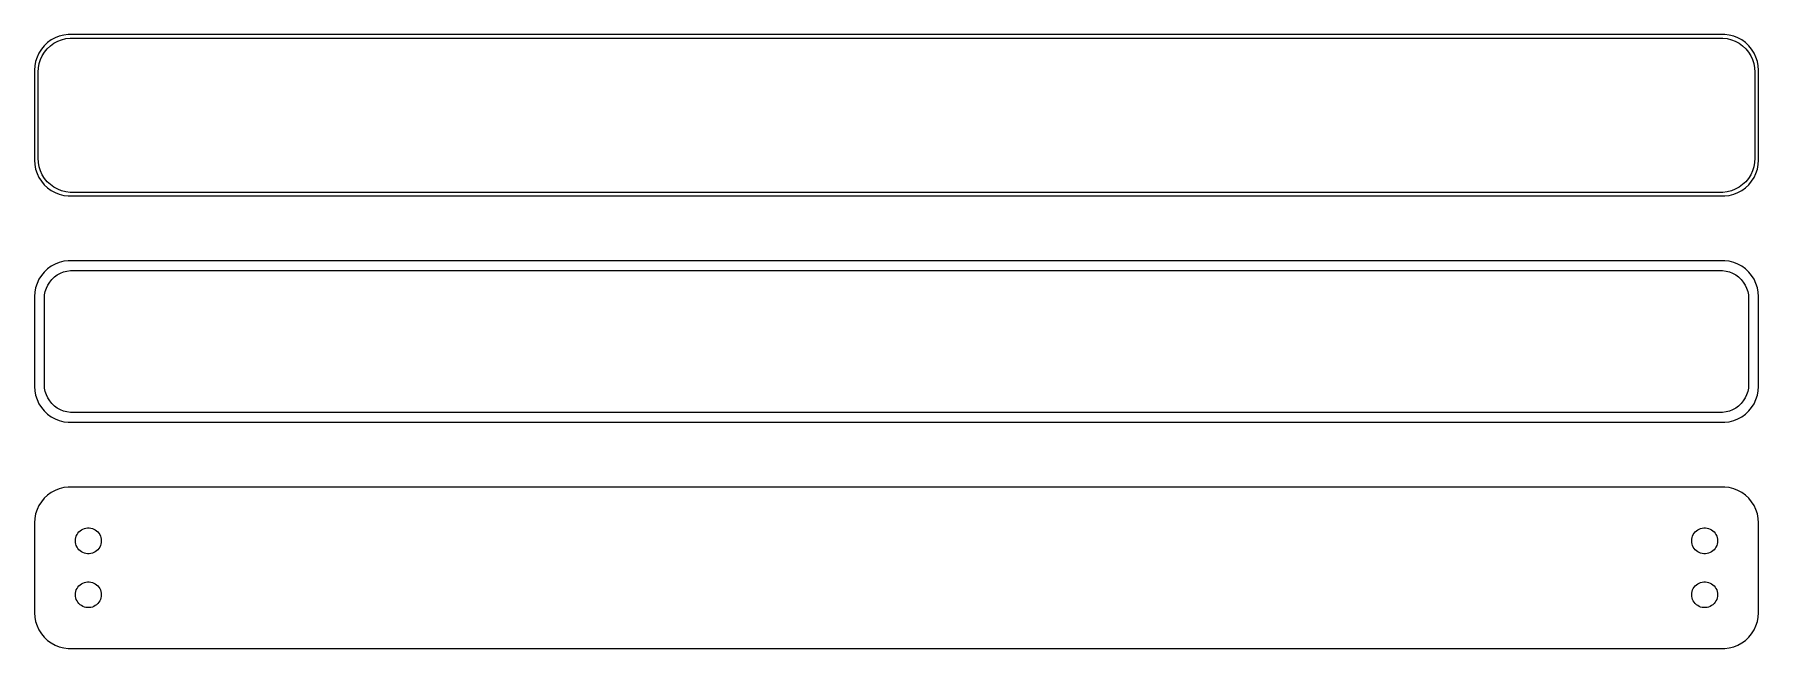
# Model space of a CAD drawing. Header units: metres. Extents: x -120 to 120, y 52 to 137.
import ezdxf

# ---------------------------------------------------------------- set-up
doc = ezdxf.new("R2010")
doc.units = ezdxf.units.M

msp = doc.modelspace()

# ---------------------------------------------------------------- linework, layer by layer
for p, q in [((-116.545, 137.005), (-117.129, 136.774)), ((-115.937, 137.161), (-116.545, 137.005)), ((-115.314, 137.24), (-115.937, 137.161)), ((115.314, 137.24), (-115.314, 137.24)), ((115.937, 137.161), (115.314, 137.24)), ((116.545, 137.005), (115.937, 137.161)), ((117.129, 136.774), (116.545, 137.005)), ((-119.382, 134.659), (-119.649, 134.091)), ((-119.045, 135.189), (-119.382, 134.659)), ((-118.645, 135.673), (-119.045, 135.189)), ((-118.912, 134.288), (-118.593, 134.792)), ((-118.187, 136.103), (-118.645, 135.673)), ((-118.593, 134.792), (-118.213, 135.252)), ((-118.213, 135.252), (-117.778, 135.66)), ((-117.679, 136.472), (-118.187, 136.103)), ((-117.778, 135.66), (-117.295, 136.011)), ((-117.129, 136.774), (-117.679, 136.472)), ((-117.295, 136.011), (-116.772, 136.298)), ((-116.772, 136.298), (-116.218, 136.518)), ((-116.218, 136.518), (-115.64, 136.666)), ((-115.64, 136.666), (-115.048, 136.741)), ((-115.048, 136.741), (115.048, 136.741)), ((115.048, 136.741), (115.64, 136.666)), ((115.64, 136.666), (116.218, 136.518)), ((116.218, 136.518), (116.772, 136.298)), ((116.772, 136.298), (117.295, 136.011)), ((117.679, 136.472), (117.129, 136.774)), ((117.295, 136.011), (117.778, 135.66)), ((118.187, 136.103), (117.679, 136.472)), ((117.778, 135.66), (118.213, 135.252)), ((118.645, 135.673), (118.187, 136.103)), ((118.213, 135.252), (118.593, 134.792)), ((118.593, 134.792), (118.912, 134.288)), ((119.045, 135.189), (118.645, 135.673)), ((119.382, 134.659), (119.045, 135.189)), ((119.649, 134.091), (119.382, 134.659)), ((-119.961, 132.877), (-120, 132.25)), ((-120, 132.25), (-120, 119.75)), ((-119.843, 133.493), (-119.961, 132.877)), ((-119.649, 134.091), (-119.843, 133.493)), ((-119.5, 132), (-119.463, 132.595)), ((-119.5, 120), (-119.5, 132)), ((-119.463, 132.595), (-119.351, 133.181)), ((-119.351, 133.181), (-119.166, 133.749)), ((-119.166, 133.749), (-118.912, 134.288)), ((118.912, 134.288), (119.166, 133.749)), ((119.166, 133.749), (119.351, 133.181)), ((119.351, 133.181), (119.463, 132.595)), ((119.463, 132.595), (119.5, 132)), ((119.5, 132), (119.5, 120)), ((119.843, 133.493), (119.649, 134.091)), ((119.961, 132.877), (119.843, 133.493)), ((120, 132.25), (119.961, 132.877)), ((120, 119.75), (120, 132.25)), ((-119.463, 119.405), (-119.5, 120)), ((119.5, 120), (119.463, 119.405)), ((-120, 119.75), (-119.961, 119.123)), ((-119.961, 119.123), (-119.843, 118.507)), ((-119.843, 118.507), (-119.649, 117.909)), ((-119.649, 117.909), (-119.382, 117.341)), ((-119.351, 118.819), (-119.463, 119.405)), ((-119.166, 118.251), (-119.351, 118.819)), ((-118.912, 117.712), (-119.166, 118.251)), ((-118.593, 117.208), (-118.912, 117.712)), ((118.912, 117.712), (118.593, 117.208)), ((119.166, 118.251), (118.912, 117.712)), ((119.351, 118.819), (119.166, 118.251)), ((119.463, 119.405), (119.351, 118.819)), ((119.382, 117.341), (119.649, 117.909)), ((119.649, 117.909), (119.843, 118.507)), ((119.843, 118.507), (119.961, 119.123)), ((119.961, 119.123), (120, 119.75)), ((-119.382, 117.341), (-119.045, 116.811)), ((-119.045, 116.811), (-118.645, 116.327)), ((-118.645, 116.327), (-118.187, 115.897)), ((-118.213, 116.748), (-118.593, 117.208)), ((-117.778, 116.34), (-118.213, 116.748)), ((-118.187, 115.897), (-117.679, 115.528)), ((-117.295, 115.989), (-117.778, 116.34)), ((-117.679, 115.528), (-117.129, 115.226)), ((-116.772, 115.702), (-117.295, 115.989)), ((-117.129, 115.226), (-116.545, 114.995)), ((-116.218, 115.482), (-116.772, 115.702)), ((-115.64, 115.334), (-116.218, 115.482)), ((-115.048, 115.259), (-115.64, 115.334)), ((115.048, 115.259), (-115.048, 115.259)), ((115.64, 115.334), (115.048, 115.259)), ((116.218, 115.482), (115.64, 115.334)), ((116.772, 115.702), (116.218, 115.482)), ((116.545, 114.995), (117.129, 115.226)), ((117.295, 115.989), (116.772, 115.702)), ((117.129, 115.226), (117.679, 115.528)), ((117.778, 116.34), (117.295, 115.989)), ((117.679, 115.528), (118.187, 115.897)), ((118.213, 116.748), (117.778, 116.34)), ((118.187, 115.897), (118.645, 116.327)), ((118.593, 117.208), (118.213, 116.748)), ((118.645, 116.327), (119.045, 116.811)), ((119.045, 116.811), (119.382, 117.341)), ((-116.545, 114.995), (-115.937, 114.839)), ((-115.937, 114.839), (-115.314, 114.76)), ((-115.314, 114.76), (115.314, 114.76)), ((115.314, 114.76), (115.937, 114.839)), ((115.937, 114.839), (116.545, 114.995)), ((-115.937, 105.661), (-116.545, 105.505)), ((-115.314, 105.74), (-115.937, 105.661)), ((115.314, 105.74), (-115.314, 105.74)), ((115.937, 105.661), (115.314, 105.74)), ((116.545, 105.505), (115.937, 105.661)), ((-119.045, 103.689), (-119.382, 103.159)), ((-118.645, 104.173), (-119.045, 103.689)), ((-118.187, 104.603), (-118.645, 104.173)), ((-117.679, 104.972), (-118.187, 104.603)), ((-117.129, 105.274), (-117.679, 104.972)), ((-117.571, 103.149), (-117.216, 103.481)), ((-117.216, 103.481), (-116.823, 103.767)), ((-116.545, 105.505), (-117.129, 105.274)), ((-116.823, 103.767), (-116.398, 104.001)), ((-116.398, 104.001), (-115.946, 104.18)), ((-115.946, 104.18), (-115.475, 104.301)), ((-115.475, 104.301), (-114.993, 104.362)), ((-114.993, 104.362), (114.993, 104.362)), ((114.993, 104.362), (115.475, 104.301)), ((115.475, 104.301), (115.946, 104.18)), ((115.946, 104.18), (116.398, 104.001)), ((116.398, 104.001), (116.823, 103.767)), ((117.129, 105.274), (116.545, 105.505)), ((116.823, 103.767), (117.216, 103.481)), ((117.679, 104.972), (117.129, 105.274)), ((117.216, 103.481), (117.571, 103.149)), ((118.187, 104.603), (117.679, 104.972)), ((118.645, 104.173), (118.187, 104.603)), ((119.045, 103.689), (118.645, 104.173)), ((119.382, 103.159), (119.045, 103.689)), ((-119.961, 101.377), (-120, 100.75)), ((-119.843, 101.993), (-119.961, 101.377)), ((-119.649, 102.591), (-119.843, 101.993)), ((-119.382, 103.159), (-119.649, 102.591)), ((-118.619, 100.5), (-118.589, 100.985)), ((-118.589, 100.985), (-118.498, 101.462)), ((-118.498, 101.462), (-118.348, 101.924)), ((-118.348, 101.924), (-118.141, 102.364)), ((-118.141, 102.364), (-117.88, 102.774)), ((-117.88, 102.774), (-117.571, 103.149)), ((117.571, 103.149), (117.88, 102.774)), ((117.88, 102.774), (118.141, 102.364)), ((118.141, 102.364), (118.348, 101.924)), ((118.348, 101.924), (118.498, 101.462)), ((118.498, 101.462), (118.589, 100.985)), ((118.589, 100.985), (118.619, 100.5)), ((119.649, 102.591), (119.382, 103.159)), ((119.843, 101.993), (119.649, 102.591)), ((119.961, 101.377), (119.843, 101.993)), ((120, 100.75), (119.961, 101.377)), ((-120, 100.75), (-120, 88.25)), ((-118.619, 88.5), (-118.619, 100.5)), ((118.619, 100.5), (118.619, 88.5)), ((120, 88.25), (120, 100.75)), ((-120, 88.25), (-119.961, 87.6233)), ((-119.961, 87.6233), (-119.843, 87.0066)), ((-119.843, 87.0066), (-119.649, 86.4094)), ((-119.649, 86.4094), (-119.382, 85.8412)), ((-118.589, 88.015), (-118.619, 88.5)), ((-118.498, 87.5377), (-118.589, 88.015)), ((-118.348, 87.0756), (-118.498, 87.5377)), ((-118.141, 86.6359), (-118.348, 87.0756)), ((-117.88, 86.2256), (-118.141, 86.6359)), ((118.141, 86.6359), (117.88, 86.2256)), ((118.348, 87.0756), (118.141, 86.6359)), ((118.498, 87.5377), (118.348, 87.0756)), ((118.589, 88.015), (118.498, 87.5377)), ((118.619, 88.5), (118.589, 88.015)), ((119.382, 85.8412), (119.649, 86.4094)), ((119.649, 86.4094), (119.843, 87.0066)), ((119.843, 87.0066), (119.961, 87.6233)), ((119.961, 87.6233), (120, 88.25)), ((-119.382, 85.8412), (-119.045, 85.3111)), ((-119.045, 85.3111), (-118.645, 84.8273)), ((-118.645, 84.8273), (-118.187, 84.3974)), ((-118.187, 84.3974), (-117.679, 84.0284)), ((-117.571, 85.8512), (-117.88, 86.2256)), ((-117.679, 84.0284), (-117.129, 83.7259)), ((-117.216, 85.5185), (-117.571, 85.8512)), ((-116.823, 85.2329), (-117.216, 85.5185)), ((-116.398, 84.9988), (-116.823, 85.2329)), ((-115.946, 84.8199), (-116.398, 84.9988)), ((-115.475, 84.6991), (-115.946, 84.8199)), ((-114.993, 84.6382), (-115.475, 84.6991)), ((114.993, 84.6382), (-114.993, 84.6382)), ((115.475, 84.6991), (114.993, 84.6382)), ((115.946, 84.8199), (115.475, 84.6991)), ((116.398, 84.9988), (115.946, 84.8199)), ((116.823, 85.2329), (116.398, 84.9988)), ((117.216, 85.5185), (116.823, 85.2329)), ((117.129, 83.7259), (117.679, 84.0284)), ((117.571, 85.8512), (117.216, 85.5185)), ((117.88, 86.2256), (117.571, 85.8512)), ((117.679, 84.0284), (118.187, 84.3974)), ((118.187, 84.3974), (118.645, 84.8273)), ((118.645, 84.8273), (119.045, 85.3111)), ((119.045, 85.3111), (119.382, 85.8412)), ((-117.129, 83.7259), (-116.545, 83.4947)), ((-116.545, 83.4947), (-115.937, 83.3386)), ((-115.937, 83.3386), (-115.314, 83.2599)), ((-115.314, 83.2599), (115.314, 83.2599)), ((115.314, 83.2599), (115.937, 83.3386)), ((115.937, 83.3386), (116.545, 83.4947)), ((116.545, 83.4947), (117.129, 83.7259)), ((-119.045, 72.1889), (-119.382, 71.6588)), ((-118.645, 72.6727), (-119.045, 72.1889)), ((-118.187, 73.1026), (-118.645, 72.6727)), ((-117.679, 73.4716), (-118.187, 73.1026)), ((-117.129, 73.7741), (-117.679, 73.4716)), ((-116.545, 74.0053), (-117.129, 73.7741)), ((-115.937, 74.1614), (-116.545, 74.0053)), ((-115.314, 74.2401), (-115.937, 74.1614)), ((115.314, 74.2401), (-115.314, 74.2401)), ((115.937, 74.1614), (115.314, 74.2401)), ((116.545, 74.0053), (115.937, 74.1614)), ((117.129, 73.7741), (116.545, 74.0053)), ((117.679, 73.4716), (117.129, 73.7741)), ((118.187, 73.1026), (117.679, 73.4716)), ((118.645, 72.6727), (118.187, 73.1026)), ((119.045, 72.1889), (118.645, 72.6727)), ((119.382, 71.6588), (119.045, 72.1889)), ((-119.961, 69.8767), (-120, 69.25)), ((-119.843, 70.4934), (-119.961, 69.8767)), ((-119.649, 71.0906), (-119.843, 70.4934)), ((-119.382, 71.6588), (-119.649, 71.0906)), ((119.649, 71.0906), (119.382, 71.6588)), ((119.843, 70.4934), (119.649, 71.0906)), ((119.961, 69.8767), (119.843, 70.4934)), ((120, 69.25), (119.961, 69.8767)), ((-120, 69.25), (-120, 56.75)), ((-114.243, 67.1976), (-114.174, 67.4126)), ((-114.174, 67.4126), (-114.077, 67.6171)), ((-114.077, 67.6171), (-113.956, 67.808)), ((-113.956, 67.808), (-113.812, 67.9822)), ((-113.812, 67.9822), (-113.647, 68.1369)), ((-113.647, 68.1369), (-113.464, 68.2698)), ((-113.464, 68.2698), (-113.266, 68.3787)), ((-113.266, 68.3787), (-113.056, 68.4619)), ((-113.056, 68.4619), (-112.837, 68.5181)), ((-112.837, 68.5181), (-112.613, 68.5464)), ((-112.613, 68.5464), (-112.387, 68.5464)), ((-112.387, 68.5464), (-112.163, 68.5181)), ((-112.163, 68.5181), (-111.944, 68.4619)), ((-111.944, 68.4619), (-111.734, 68.3787)), ((-111.734, 68.3787), (-111.536, 68.2698)), ((-111.536, 68.2698), (-111.353, 68.1369)), ((-111.353, 68.1369), (-111.188, 67.9822)), ((-111.188, 67.9822), (-111.044, 67.808)), ((-111.044, 67.808), (-110.923, 67.6171)), ((-110.923, 67.6171), (-110.826, 67.4126)), ((-110.826, 67.4126), (-110.757, 67.1976)), ((110.757, 67.1976), (110.826, 67.4126)), ((110.826, 67.4126), (110.923, 67.6171)), ((110.923, 67.6171), (111.044, 67.808)), ((111.044, 67.808), (111.188, 67.9822)), ((111.188, 67.9822), (111.353, 68.1369)), ((111.353, 68.1369), (111.536, 68.2698)), ((111.536, 68.2698), (111.734, 68.3787)), ((111.734, 68.3787), (111.944, 68.4619)), ((111.944, 68.4619), (112.163, 68.5181)), ((112.163, 68.5181), (112.387, 68.5464)), ((112.387, 68.5464), (112.613, 68.5464)), ((112.613, 68.5464), (112.837, 68.5181)), ((112.837, 68.5181), (113.056, 68.4619)), ((113.056, 68.4619), (113.266, 68.3787)), ((113.266, 68.3787), (113.464, 68.2698)), ((113.464, 68.2698), (113.647, 68.1369)), ((113.647, 68.1369), (113.812, 67.9822)), ((113.812, 67.9822), (113.956, 67.808)), ((113.956, 67.808), (114.077, 67.6171)), ((114.077, 67.6171), (114.174, 67.4126)), ((114.174, 67.4126), (114.243, 67.1976)), ((120, 56.75), (120, 69.25)), ((-114.3, 66.75), (-114.286, 66.9756)), ((-114.286, 66.5244), (-114.3, 66.75)), ((-114.286, 66.9756), (-114.243, 67.1976)), ((-114.243, 66.3024), (-114.286, 66.5244)), ((-114.174, 66.0874), (-114.243, 66.3024)), ((-114.077, 65.8828), (-114.174, 66.0874)), ((-113.956, 65.692), (-114.077, 65.8828)), ((-113.812, 65.5178), (-113.956, 65.692)), ((-113.647, 65.3631), (-113.812, 65.5178)), ((-113.464, 65.2302), (-113.647, 65.3631)), ((-113.266, 65.1213), (-113.464, 65.2302)), ((-113.056, 65.0381), (-113.266, 65.1213)), ((-112.837, 64.9819), (-113.056, 65.0381)), ((-112.613, 64.9536), (-112.837, 64.9819)), ((-112.387, 64.9536), (-112.613, 64.9536)), ((-112.163, 64.9819), (-112.387, 64.9536)), ((-111.944, 65.0381), (-112.163, 64.9819)), ((-111.734, 65.1213), (-111.944, 65.0381)), ((-111.536, 65.2302), (-111.734, 65.1213)), ((-111.353, 65.3631), (-111.536, 65.2302)), ((-111.188, 65.5178), (-111.353, 65.3631)), ((-111.044, 65.692), (-111.188, 65.5178)), ((-110.923, 65.8828), (-111.044, 65.692)), ((-110.826, 66.0874), (-110.923, 65.8828)), ((-110.757, 66.3024), (-110.826, 66.0874)), ((-110.757, 67.1976), (-110.714, 66.9756)), ((-110.714, 66.5244), (-110.757, 66.3024)), ((-110.714, 66.9756), (-110.7, 66.75)), ((-110.7, 66.75), (-110.714, 66.5244)), ((110.7, 66.75), (110.714, 66.9756)), ((110.714, 66.5244), (110.7, 66.75)), ((110.714, 66.9756), (110.757, 67.1976)), ((110.757, 66.3024), (110.714, 66.5244)), ((110.826, 66.0874), (110.757, 66.3024)), ((110.923, 65.8828), (110.826, 66.0874)), ((111.044, 65.692), (110.923, 65.8828)), ((111.188, 65.5178), (111.044, 65.692)), ((111.353, 65.3631), (111.188, 65.5178)), ((111.536, 65.2302), (111.353, 65.3631)), ((111.734, 65.1213), (111.536, 65.2302)), ((111.944, 65.0381), (111.734, 65.1213)), ((112.163, 64.9819), (111.944, 65.0381)), ((112.387, 64.9536), (112.163, 64.9819)), ((112.613, 64.9536), (112.387, 64.9536)), ((112.837, 64.9819), (112.613, 64.9536)), ((113.056, 65.0381), (112.837, 64.9819)), ((113.266, 65.1213), (113.056, 65.0381)), ((113.464, 65.2302), (113.266, 65.1213)), ((113.647, 65.3631), (113.464, 65.2302)), ((113.812, 65.5178), (113.647, 65.3631)), ((113.956, 65.692), (113.812, 65.5178)), ((114.077, 65.8828), (113.956, 65.692)), ((114.174, 66.0874), (114.077, 65.8828)), ((114.243, 66.3024), (114.174, 66.0874)), ((114.243, 67.1976), (114.286, 66.9756)), ((114.286, 66.5244), (114.243, 66.3024)), ((114.286, 66.9756), (114.3, 66.75)), ((114.3, 66.75), (114.286, 66.5244)), ((-114.174, 59.9126), (-114.077, 60.1172)), ((-114.077, 60.1172), (-113.956, 60.308)), ((-113.956, 60.308), (-113.812, 60.4822)), ((-113.812, 60.4822), (-113.647, 60.6369)), ((-113.647, 60.6369), (-113.464, 60.7698)), ((-113.464, 60.7698), (-113.266, 60.8787)), ((-113.266, 60.8787), (-113.056, 60.9619)), ((-113.056, 60.9619), (-112.837, 61.0181)), ((-112.837, 61.0181), (-112.613, 61.0464)), ((-112.613, 61.0464), (-112.387, 61.0464)), ((-112.387, 61.0464), (-112.163, 61.0181)), ((-112.163, 61.0181), (-111.944, 60.9619)), ((-111.944, 60.9619), (-111.734, 60.8787)), ((-111.734, 60.8787), (-111.536, 60.7698)), ((-111.536, 60.7698), (-111.353, 60.6369)), ((-111.353, 60.6369), (-111.188, 60.4822)), ((-111.188, 60.4822), (-111.044, 60.308)), ((-111.044, 60.308), (-110.923, 60.1172)), ((-110.923, 60.1172), (-110.826, 59.9126)), ((110.826, 59.9126), (110.923, 60.1172)), ((110.923, 60.1172), (111.044, 60.308)), ((111.044, 60.308), (111.188, 60.4822)), ((111.188, 60.4822), (111.353, 60.6369)), ((111.353, 60.6369), (111.536, 60.7698)), ((111.536, 60.7698), (111.734, 60.8787)), ((111.734, 60.8787), (111.944, 60.9619)), ((111.944, 60.9619), (112.163, 61.0181)), ((112.163, 61.0181), (112.387, 61.0464)), ((112.387, 61.0464), (112.613, 61.0464)), ((112.613, 61.0464), (112.837, 61.0181)), ((112.837, 61.0181), (113.056, 60.9619)), ((113.056, 60.9619), (113.266, 60.8787)), ((113.266, 60.8787), (113.464, 60.7698)), ((113.464, 60.7698), (113.647, 60.6369)), ((113.647, 60.6369), (113.812, 60.4822)), ((113.812, 60.4822), (113.956, 60.308)), ((113.956, 60.308), (114.077, 60.1172)), ((114.077, 60.1172), (114.174, 59.9126)), ((-114.3, 59.25), (-114.286, 59.4756)), ((-114.286, 59.0244), (-114.3, 59.25)), ((-114.286, 59.4756), (-114.243, 59.6976)), ((-114.243, 58.8024), (-114.286, 59.0244)), ((-114.243, 59.6976), (-114.174, 59.9126)), ((-114.174, 58.5874), (-114.243, 58.8024)), ((-114.077, 58.3829), (-114.174, 58.5874)), ((-113.956, 58.192), (-114.077, 58.3829)), ((-113.812, 58.0178), (-113.956, 58.192)), ((-113.647, 57.8631), (-113.812, 58.0178)), ((-113.464, 57.7302), (-113.647, 57.8631)), ((-113.266, 57.6213), (-113.464, 57.7302)), ((-113.056, 57.5381), (-113.266, 57.6213)), ((-111.734, 57.6213), (-111.944, 57.5381)), ((-111.536, 57.7302), (-111.734, 57.6213)), ((-111.353, 57.8631), (-111.536, 57.7302)), ((-111.188, 58.0178), (-111.353, 57.8631)), ((-111.044, 58.192), (-111.188, 58.0178)), ((-110.923, 58.3829), (-111.044, 58.192)), ((-110.826, 58.5874), (-110.923, 58.3829)), ((-110.826, 59.9126), (-110.757, 59.6976)), ((-110.757, 58.8024), (-110.826, 58.5874)), ((-110.757, 59.6976), (-110.714, 59.4756)), ((-110.714, 59.0244), (-110.757, 58.8024)), ((-110.714, 59.4756), (-110.7, 59.25)), ((-110.7, 59.25), (-110.714, 59.0244)), ((110.7, 59.25), (110.714, 59.4756)), ((110.714, 59.0244), (110.7, 59.25)), ((110.714, 59.4756), (110.757, 59.6976)), ((110.757, 58.8024), (110.714, 59.0244)), ((110.757, 59.6976), (110.826, 59.9126)), ((110.826, 58.5874), (110.757, 58.8024)), ((110.923, 58.3829), (110.826, 58.5874)), ((111.044, 58.192), (110.923, 58.3829)), ((111.188, 58.0178), (111.044, 58.192)), ((111.353, 57.8631), (111.188, 58.0178)), ((111.536, 57.7302), (111.353, 57.8631)), ((111.734, 57.6213), (111.536, 57.7302)), ((111.944, 57.5381), (111.734, 57.6213)), ((113.266, 57.6213), (113.056, 57.5381)), ((113.464, 57.7302), (113.266, 57.6213)), ((113.647, 57.8631), (113.464, 57.7302)), ((113.812, 58.0178), (113.647, 57.8631)), ((113.956, 58.192), (113.812, 58.0178)), ((114.077, 58.3829), (113.956, 58.192)), ((114.174, 58.5874), (114.077, 58.3829)), ((114.174, 59.9126), (114.243, 59.6976)), ((114.243, 58.8024), (114.174, 58.5874)), ((114.243, 59.6976), (114.286, 59.4756)), ((114.286, 59.0244), (114.243, 58.8024)), ((114.286, 59.4756), (114.3, 59.25)), ((114.3, 59.25), (114.286, 59.0244)), ((-120, 56.75), (-119.961, 56.1233)), ((-119.961, 56.1233), (-119.843, 55.5066)), ((-119.843, 55.5066), (-119.649, 54.9094)), ((-112.837, 57.4819), (-113.056, 57.5381)), ((-112.613, 57.4536), (-112.837, 57.4819)), ((-112.387, 57.4536), (-112.613, 57.4536)), ((-112.163, 57.4819), (-112.387, 57.4536)), ((-111.944, 57.5381), (-112.163, 57.4819)), ((112.163, 57.4819), (111.944, 57.5381)), ((112.387, 57.4536), (112.163, 57.4819)), ((112.613, 57.4536), (112.387, 57.4536)), ((112.837, 57.4819), (112.613, 57.4536)), ((113.056, 57.5381), (112.837, 57.4819)), ((119.649, 54.9094), (119.843, 55.5066)), ((119.843, 55.5066), (119.961, 56.1233)), ((119.961, 56.1233), (120, 56.75)), ((-119.649, 54.9094), (-119.382, 54.3412)), ((-119.382, 54.3412), (-119.045, 53.8111)), ((-119.045, 53.8111), (-118.645, 53.3273)), ((-118.645, 53.3273), (-118.187, 52.8974)), ((-118.187, 52.8974), (-117.679, 52.5284)), ((117.679, 52.5284), (118.187, 52.8974)), ((118.187, 52.8974), (118.645, 53.3273)), ((118.645, 53.3273), (119.045, 53.8111)), ((119.045, 53.8111), (119.382, 54.3412)), ((119.382, 54.3412), (119.649, 54.9094)), ((-117.679, 52.5284), (-117.129, 52.2259)), ((-117.129, 52.2259), (-116.545, 51.9947)), ((-116.545, 51.9947), (-115.937, 51.8386)), ((-115.937, 51.8386), (-115.314, 51.7599)), ((-115.314, 51.7599), (115.314, 51.7599)), ((115.314, 51.7599), (115.937, 51.8386)), ((115.937, 51.8386), (116.545, 51.9947)), ((116.545, 51.9947), (117.129, 52.2259)), ((117.129, 52.2259), (117.679, 52.5284))]:
    msp.add_line(p, q)

doc.saveas('drawing.dxf')
